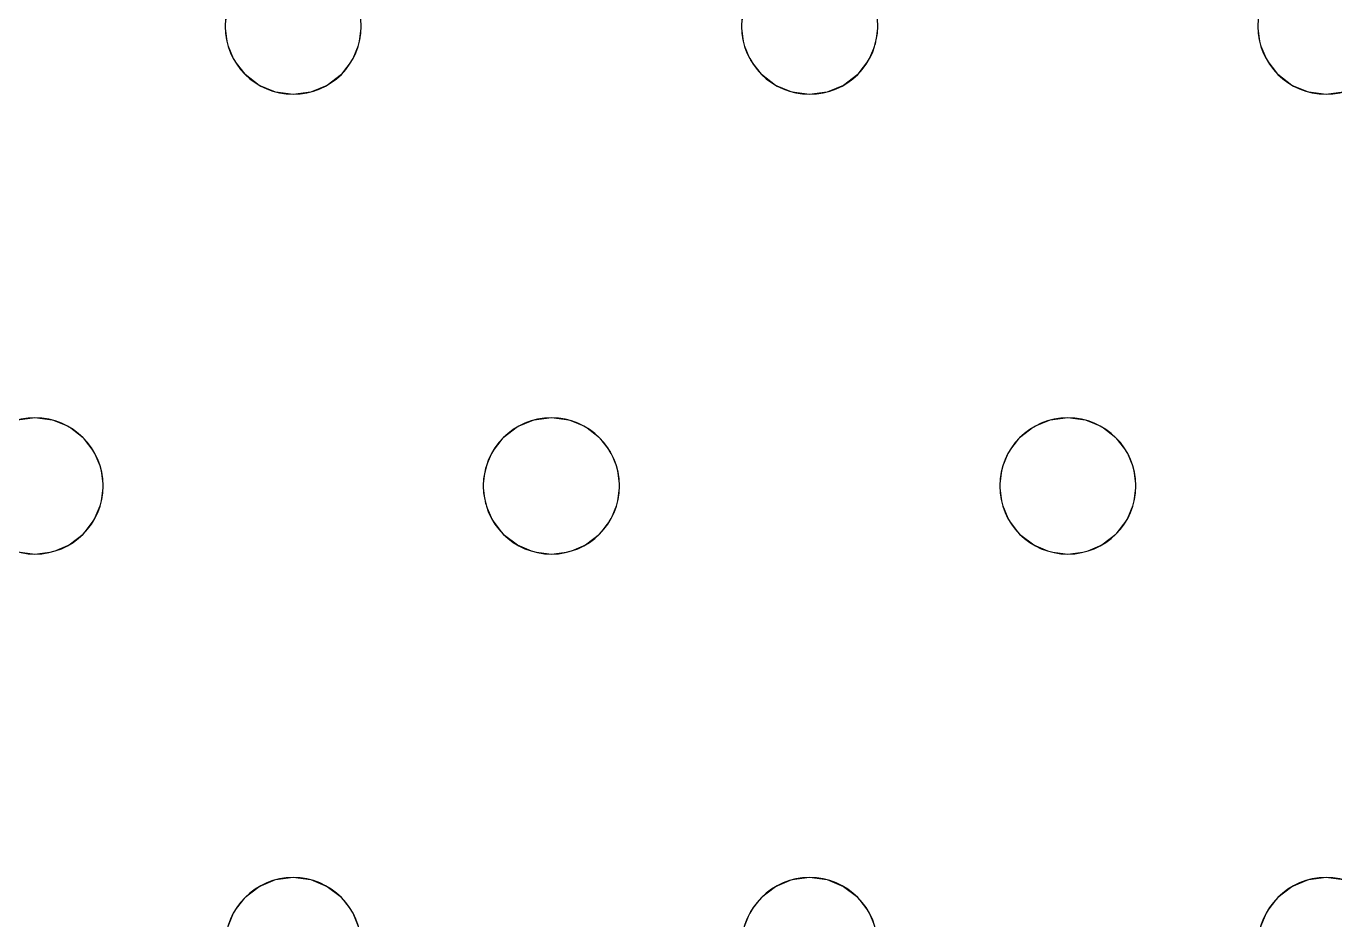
# Model space of a CAD drawing. Header units: millimetres. Extents: x -1 to 1201, y -701 to 1.
# Drawn here: x 154.5 to 231.4, y -258.5 to -206 of the extents above; entities that cross this region are included whole.
import ezdxf

# ---------------------------------------------------------------- set-up
doc = ezdxf.new("R2010")
doc.units = ezdxf.units.MM
doc.layers.add('IQ_200_3D', color=1, linetype='Continuous')
doc.layers.add('IQ_204_2D', color=7, linetype='Continuous')

msp = doc.modelspace()

# ---------------------------------------------------------------- linework, layer by layer
at = {"layer": 'IQ_200_3D', "lineweight": 18}
for points, invisible_edges in [([(143.882, -206, 890), (143.746, -207.035, 890), (166.216, -206, 890), (166.352, -204.965, 890)], 10), ([(166.216, -206, 888), (143.746, -207.035, 888), (143.882, -206, 888), (166.352, -204.965, 888)], 5), ([(196.549, -206, 890), (196.685, -204.965, 890), (174.216, -206, 890), (174.079, -207.035, 890)], 10), ([(166.352, -207.035, 888), (143.347, -208, 888), (143.746, -207.035, 888), (166.216, -206, 888)], 5), ([(143.746, -207.035, 890), (166.352, -207.035, 890), (166.216, -206, 890)], 13), ([(166.216, -206, 890), (166.352, -207.035, 890), (166.352, -207.035, 888), (166.216, -206, 888)], 2), ([(174.079, -207.035, 890), (173.68, -208, 890), (196.685, -207.035, 890), (196.549, -206, 890)], 10), ([(174.079, -207.035, 888), (174.216, -206, 888), (196.549, -206, 888), (196.685, -207.035, 888)], 10), ([(174.079, -207.035, 890), (174.216, -206, 890), (174.216, -206, 888), (174.079, -207.035, 888)], 8), ([(196.549, -206, 890), (196.685, -207.035, 890), (196.685, -207.035, 888), (196.549, -206, 888)], 2), ([(226.882, -206, 890), (204.549, -206, 890), (204.413, -207.035, 890), (227.019, -207.035, 890)], 5), ([(204.413, -207.035, 888), (204.549, -206, 888), (226.882, -206, 888), (227.019, -207.035, 888)], 10), ([(204.413, -207.035, 890), (204.549, -206, 890), (204.549, -206, 888), (204.413, -207.035, 888)], 8), ([(226.882, -206, 890), (227.019, -207.035, 890), (227.019, -207.035, 888), (226.882, -206, 888)], 2), ([(166.352, -207.035, 890), (143.746, -207.035, 890), (143.347, -208, 890), (166.752, -208, 890)], 5), ([(166.752, -208, 888), (155.049, -229, 888), (143.347, -208, 888), (166.352, -207.035, 888)], 7), ([(166.352, -207.035, 890), (166.752, -208, 890), (166.752, -208, 888), (166.352, -207.035, 888)], 10), ([(173.68, -208, 890), (197.085, -208, 890), (196.685, -207.035, 890)], 13), ([(173.68, -208, 888), (174.079, -207.035, 888), (196.685, -207.035, 888), (197.085, -208, 888)], 10), ([(173.68, -208, 890), (174.079, -207.035, 890), (174.079, -207.035, 888), (173.68, -208, 888)], 10), ([(196.685, -207.035, 890), (197.085, -208, 890), (197.085, -208, 888), (196.685, -207.035, 888)], 10), ([(227.019, -207.035, 890), (204.413, -207.035, 890), (204.013, -208, 890), (227.418, -208, 890)], 5), ([(204.013, -208, 888), (204.413, -207.035, 888), (227.019, -207.035, 888), (227.418, -208, 888)], 10), ([(204.013, -208, 890), (204.413, -207.035, 890), (204.413, -207.035, 888), (204.013, -208, 888)], 10), ([(227.019, -207.035, 890), (227.418, -208, 890), (227.418, -208, 888), (227.019, -207.035, 888)], 10), ([(155.049, -229, 890), (143.347, -208, 890), (142.711, -208.828, 890), (154.014, -229.136, 890)], 5), ([(155.049, -229, 888), (154.014, -229.136, 888), (142.711, -208.828, 888), (143.347, -208, 888)], 10), ([(166.752, -208, 890), (143.347, -208, 890), (155.049, -229, 890), (167.387, -208.828, 890)], 7), ([(167.387, -208.828, 888), (156.084, -229.136, 888), (155.049, -229, 888), (166.752, -208, 888)], 5), ([(166.752, -208, 890), (167.387, -208.828, 890), (167.387, -208.828, 888), (166.752, -208, 888)], 10), ([(173.68, -208, 890), (173.044, -208.828, 890), (185.382, -229, 890), (197.085, -208, 890)], 14), ([(185.382, -229, 888), (184.347, -229.136, 888), (173.044, -208.828, 888), (173.68, -208, 888)], 10), ([(173.044, -208.828, 890), (173.68, -208, 890), (173.68, -208, 888), (173.044, -208.828, 888)], 10), ([(185.382, -229, 888), (173.68, -208, 888), (197.085, -208, 888), (197.721, -208.828, 888)], 11), ([(197.721, -208.828, 890), (197.085, -208, 890), (185.382, -229, 890), (186.418, -229.136, 890)], 10), ([(197.085, -208, 890), (197.721, -208.828, 890), (197.721, -208.828, 888), (197.085, -208, 888)], 10), ([(215.716, -229, 890), (204.013, -208, 890), (203.378, -208.828, 890), (214.68, -229.136, 890)], 5), ([(203.378, -208.828, 888), (204.013, -208, 888), (215.716, -229, 888), (214.68, -229.136, 888)], 10), ([(203.378, -208.828, 890), (204.013, -208, 890), (204.013, -208, 888), (203.378, -208.828, 888)], 10), ([(227.418, -208, 890), (204.013, -208, 890), (215.716, -229, 890)], 15), ([(215.716, -229, 888), (204.013, -208, 888), (227.418, -208, 888), (228.054, -208.828, 888)], 11), ([(228.054, -208.828, 890), (227.418, -208, 890), (215.716, -229, 890), (216.751, -229.136, 890)], 10), ([(227.418, -208, 890), (228.054, -208.828, 890), (228.054, -208.828, 888), (227.418, -208, 888)], 10), ([(167.387, -208.828, 890), (155.049, -229, 890), (156.084, -229.136, 890), (168.216, -209.464, 890)], 5), ([(156.084, -229.136, 888), (167.387, -208.828, 888), (168.216, -209.464, 888)], 13), ([(167.387, -208.828, 890), (168.216, -209.464, 890), (168.216, -209.464, 888), (167.387, -208.828, 888)], 10), ([(184.347, -229.136, 890), (173.044, -208.828, 890), (172.216, -209.464, 890), (183.382, -229.536, 890)], 5), ([(184.347, -229.136, 888), (183.382, -229.536, 888), (172.216, -209.464, 888), (173.044, -208.828, 888)], 10), ([(172.216, -209.464, 890), (173.044, -208.828, 890), (173.044, -208.828, 888), (172.216, -209.464, 888)], 10), ([(185.382, -229, 890), (173.044, -208.828, 890), (184.347, -229.136, 890)], 3), ([(186.418, -229.136, 888), (185.382, -229, 888), (197.721, -208.828, 888), (198.549, -209.464, 888)], 10), ([(198.549, -209.464, 890), (197.721, -208.828, 890), (186.418, -229.136, 890), (187.382, -229.536, 890)], 10), ([(197.721, -208.828, 890), (198.549, -209.464, 890), (198.549, -209.464, 888), (197.721, -208.828, 888)], 10), ([(214.68, -229.136, 890), (203.378, -208.828, 890), (202.549, -209.464, 890), (213.716, -229.536, 890)], 5), ([(214.68, -229.136, 888), (213.716, -229.536, 888), (202.549, -209.464, 888), (203.378, -208.828, 888)], 10), ([(202.549, -209.464, 890), (203.378, -208.828, 890), (203.378, -208.828, 888), (202.549, -209.464, 888)], 10), ([(216.751, -229.136, 888), (215.716, -229, 888), (228.054, -208.828, 888), (228.882, -209.464, 888)], 10), ([(228.882, -209.464, 890), (228.054, -208.828, 890), (216.751, -229.136, 890), (217.716, -229.536, 890)], 10), ([(228.054, -208.828, 890), (228.882, -209.464, 890), (228.882, -209.464, 888), (228.054, -208.828, 888)], 10), ([(168.216, -209.464, 890), (156.084, -229.136, 890), (157.049, -229.536, 890), (169.18, -209.864, 890)], 5), ([(157.049, -229.536, 888), (156.084, -229.136, 888), (168.216, -209.464, 888), (169.18, -209.864, 888)], 10), ([(168.216, -209.464, 890), (169.18, -209.864, 890), (169.18, -209.864, 888), (168.216, -209.464, 888)], 10), ([(183.382, -229.536, 890), (172.216, -209.464, 890), (171.251, -209.864, 890), (182.554, -230.172, 890)], 5), ([(183.382, -229.536, 888), (182.554, -230.172, 888), (171.251, -209.864, 888), (172.216, -209.464, 888)], 10), ([(171.251, -209.864, 890), (172.216, -209.464, 890), (172.216, -209.464, 888), (171.251, -209.864, 888)], 10), ([(187.382, -229.536, 888), (186.418, -229.136, 888), (198.549, -209.464, 888), (199.514, -209.864, 888)], 10), ([(199.514, -209.864, 890), (198.549, -209.464, 890), (187.382, -229.536, 890), (188.211, -230.172, 890)], 10), ([(198.549, -209.464, 890), (199.514, -209.864, 890), (199.514, -209.864, 888), (198.549, -209.464, 888)], 10), ([(213.716, -229.536, 890), (202.549, -209.464, 890), (201.584, -209.864, 890), (212.887, -230.172, 890)], 5), ([(213.716, -229.536, 888), (212.887, -230.172, 888), (201.584, -209.864, 888), (202.549, -209.464, 888)], 10), ([(201.584, -209.864, 890), (202.549, -209.464, 890), (202.549, -209.464, 888), (201.584, -209.864, 888)], 10), ([(228.882, -209.464, 888), (217.716, -229.536, 888), (216.751, -229.136, 888)], 13), ([(217.716, -229.536, 890), (218.544, -230.172, 890), (229.847, -209.864, 890), (228.882, -209.464, 890)], 10), ([(229.847, -209.864, 888), (218.544, -230.172, 888), (217.716, -229.536, 888), (228.882, -209.464, 888)], 5), ([(228.882, -209.464, 890), (229.847, -209.864, 890), (229.847, -209.864, 888), (228.882, -209.464, 888)], 10), ([(169.18, -209.864, 890), (157.049, -229.536, 890), (157.878, -230.172, 890), (170.216, -210, 890)], 5), ([(157.878, -230.172, 888), (157.049, -229.536, 888), (169.18, -209.864, 888), (170.216, -210, 888)], 10), ([(170.216, -210, 890), (157.878, -230.172, 890), (158.513, -231, 890), (181.918, -231, 890)], 13), ([(158.513, -231, 888), (157.878, -230.172, 888), (170.216, -210, 888), (181.918, -231, 888)], 14), ([(170.216, -210, 888), (169.18, -209.864, 888), (169.18, -209.864, 890), (170.216, -210, 890)], 10), ([(182.554, -230.172, 890), (171.251, -209.864, 890), (170.216, -210, 890), (181.918, -231, 890)], 5), ([(170.216, -210, 888), (171.251, -209.864, 888), (182.554, -230.172, 888), (181.918, -231, 888)], 10), ([(171.251, -209.864, 888), (170.216, -210, 888), (170.216, -210, 890), (171.251, -209.864, 890)], 10), ([(188.211, -230.172, 888), (187.382, -229.536, 888), (199.514, -209.864, 888), (200.549, -210, 888)], 10), ([(200.549, -210, 890), (199.514, -209.864, 890), (188.211, -230.172, 890), (188.847, -231, 890)], 10), ([(200.549, -210, 888), (188.847, -231, 888), (188.211, -230.172, 888)], 13), ([(188.847, -231, 890), (212.252, -231, 890), (200.549, -210, 890)], 15), ([(212.252, -231, 888), (188.847, -231, 888), (200.549, -210, 888), (212.887, -230.172, 888)], 7), ([(200.549, -210, 888), (199.514, -209.864, 888), (199.514, -209.864, 890), (200.549, -210, 890)], 10), ([(212.887, -230.172, 890), (201.584, -209.864, 890), (200.549, -210, 890), (212.252, -231, 890)], 5), ([(212.887, -230.172, 888), (200.549, -210, 888), (201.584, -209.864, 888)], 13), ([(201.584, -209.864, 888), (200.549, -210, 888), (200.549, -210, 890), (201.584, -209.864, 890)], 10), ([(230.882, -210, 890), (229.847, -209.864, 890), (218.544, -230.172, 890), (219.18, -231, 890)], 10), ([(230.882, -210, 888), (219.18, -231, 888), (218.544, -230.172, 888), (229.847, -209.864, 888)], 5), ([(219.18, -231, 890), (242.585, -231, 890), (230.882, -210, 890)], 15), ([(230.882, -210, 888), (243.221, -230.172, 888), (242.585, -231, 888), (219.18, -231, 888)], 13), ([(230.882, -210, 888), (229.847, -209.864, 888), (229.847, -209.864, 890), (230.882, -210, 890)], 10), ([(243.221, -230.172, 890), (231.918, -209.864, 890), (230.882, -210, 890), (242.585, -231, 890)], 5), ([(243.221, -230.172, 888), (230.882, -210, 888), (231.918, -209.864, 888), (244.049, -229.536, 888)], 5), ([(231.918, -209.864, 888), (230.882, -210, 888), (230.882, -210, 890), (231.918, -209.864, 890)], 10), ([(154.014, -229.136, 888), (155.049, -229, 888), (155.049, -229, 890), (154.014, -229.136, 890)], 10), ([(155.049, -229, 888), (156.084, -229.136, 888), (156.084, -229.136, 890), (155.049, -229, 890)], 10), ([(184.347, -229.136, 888), (185.382, -229, 888), (185.382, -229, 890), (184.347, -229.136, 890)], 10), ([(185.382, -229, 888), (186.418, -229.136, 888), (186.418, -229.136, 890), (185.382, -229, 890)], 10), ([(214.68, -229.136, 888), (215.716, -229, 888), (215.716, -229, 890), (214.68, -229.136, 890)], 10), ([(215.716, -229, 888), (216.751, -229.136, 888), (216.751, -229.136, 890), (215.716, -229, 890)], 10), ([(157.049, -229.536, 890), (156.084, -229.136, 890), (156.084, -229.136, 888), (157.049, -229.536, 888)], 10), ([(157.878, -230.172, 890), (157.049, -229.536, 890), (157.049, -229.536, 888), (157.878, -230.172, 888)], 10), ([(183.382, -229.536, 890), (182.554, -230.172, 890), (182.554, -230.172, 888), (183.382, -229.536, 888)], 10), ([(184.347, -229.136, 890), (183.382, -229.536, 890), (183.382, -229.536, 888), (184.347, -229.136, 888)], 10), ([(187.382, -229.536, 890), (186.418, -229.136, 890), (186.418, -229.136, 888), (187.382, -229.536, 888)], 10), ([(188.211, -230.172, 890), (187.382, -229.536, 890), (187.382, -229.536, 888), (188.211, -230.172, 888)], 10), ([(213.716, -229.536, 890), (212.887, -230.172, 890), (212.887, -230.172, 888), (213.716, -229.536, 888)], 10), ([(214.68, -229.136, 890), (213.716, -229.536, 890), (213.716, -229.536, 888), (214.68, -229.136, 888)], 10), ([(217.716, -229.536, 890), (216.751, -229.136, 890), (216.751, -229.136, 888), (217.716, -229.536, 888)], 10), ([(218.544, -230.172, 890), (217.716, -229.536, 890), (217.716, -229.536, 888), (218.544, -230.172, 888)], 10), ([(158.513, -231, 890), (157.878, -230.172, 890), (157.878, -230.172, 888), (158.513, -231, 888)], 10), ([(182.554, -230.172, 890), (181.918, -231, 890), (181.918, -231, 888), (182.554, -230.172, 888)], 10), ([(188.847, -231, 890), (188.211, -230.172, 890), (188.211, -230.172, 888), (188.847, -231, 888)], 10), ([(212.887, -230.172, 890), (212.252, -231, 890), (212.252, -231, 888), (212.887, -230.172, 888)], 10), ([(219.18, -231, 890), (218.544, -230.172, 890), (218.544, -230.172, 888), (219.18, -231, 888)], 10), ([(181.519, -231.965, 890), (181.918, -231, 890), (158.513, -231, 890), (158.913, -231.965, 890)], 10), ([(181.519, -231.965, 888), (158.913, -231.965, 888), (158.513, -231, 888), (181.918, -231, 888)], 5), ([(158.913, -231.965, 890), (158.513, -231, 890), (158.513, -231, 888), (158.913, -231.965, 888)], 10), ([(181.918, -231, 890), (181.519, -231.965, 890), (181.519, -231.965, 888), (181.918, -231, 888)], 10), ([(188.847, -231, 890), (189.246, -231.965, 890), (211.852, -231.965, 890), (212.252, -231, 890)], 10), ([(211.852, -231.965, 888), (189.246, -231.965, 888), (188.847, -231, 888), (212.252, -231, 888)], 5), ([(189.246, -231.965, 890), (188.847, -231, 890), (188.847, -231, 888), (189.246, -231.965, 888)], 10), ([(212.252, -231, 890), (211.852, -231.965, 890), (211.852, -231.965, 888), (212.252, -231, 888)], 10), ([(219.18, -231, 890), (219.579, -231.965, 890), (242.185, -231.965, 890), (242.585, -231, 890)], 10), ([(219.18, -231, 888), (242.585, -231, 888), (242.185, -231.965, 888), (219.579, -231.965, 888)], 5), ([(219.579, -231.965, 890), (219.18, -231, 890), (219.18, -231, 888), (219.579, -231.965, 888)], 10), ([(181.382, -233, 890), (181.519, -231.965, 890), (158.913, -231.965, 890), (159.049, -233, 890)], 10), ([(181.382, -233, 888), (159.049, -233, 888), (158.913, -231.965, 888), (181.519, -231.965, 888)], 5), ([(159.049, -233, 890), (158.913, -231.965, 890), (158.913, -231.965, 888), (159.049, -233, 888)], 2), ([(181.519, -231.965, 890), (181.382, -233, 890), (181.382, -233, 888), (181.519, -231.965, 888)], 8), ([(189.246, -231.965, 890), (189.382, -233, 890), (211.716, -233, 890), (211.852, -231.965, 890)], 10), ([(211.716, -233, 888), (189.382, -233, 888), (189.246, -231.965, 888), (211.852, -231.965, 888)], 5), ([(189.382, -233, 890), (189.246, -231.965, 890), (189.246, -231.965, 888), (189.382, -233, 888)], 2), ([(211.852, -231.965, 890), (211.716, -233, 890), (211.716, -233, 888), (211.852, -231.965, 888)], 8), ([(219.579, -231.965, 890), (219.716, -233, 890), (242.049, -233, 890), (242.185, -231.965, 890)], 10), ([(242.049, -233, 888), (219.716, -233, 888), (219.579, -231.965, 888), (242.185, -231.965, 888)], 5), ([(219.716, -233, 890), (219.579, -231.965, 890), (219.579, -231.965, 888), (219.716, -233, 888)], 2), ([(181.382, -233, 890), (159.049, -233, 890), (158.913, -234.035, 890), (181.519, -234.035, 890)], 5), ([(158.913, -234.035, 888), (159.049, -233, 888), (181.382, -233, 888), (181.519, -234.035, 888)], 10), ([(158.913, -234.035, 890), (159.049, -233, 890), (159.049, -233, 888), (158.913, -234.035, 888)], 8), ([(181.382, -233, 890), (181.519, -234.035, 890), (181.519, -234.035, 888), (181.382, -233, 888)], 2), ([(211.716, -233, 890), (189.382, -233, 890), (189.246, -234.035, 890), (211.852, -234.035, 890)], 5), ([(189.246, -234.035, 888), (189.382, -233, 888), (211.716, -233, 888), (211.852, -234.035, 888)], 10), ([(189.246, -234.035, 890), (189.382, -233, 890), (189.382, -233, 888), (189.246, -234.035, 888)], 8), ([(211.716, -233, 890), (211.852, -234.035, 890), (211.852, -234.035, 888), (211.716, -233, 888)], 2), ([(242.049, -233, 890), (219.716, -233, 890), (219.579, -234.035, 890), (242.185, -234.035, 890)], 5), ([(219.579, -234.035, 888), (219.716, -233, 888), (242.049, -233, 888), (242.185, -234.035, 888)], 10), ([(219.579, -234.035, 890), (219.716, -233, 890), (219.716, -233, 888), (219.579, -234.035, 888)], 8), ([(181.519, -234.035, 890), (158.913, -234.035, 890), (158.513, -235, 890), (181.918, -235, 890)], 5), ([(158.513, -235, 888), (181.519, -234.035, 888), (181.918, -235, 888), (170.216, -256, 888)], 13), ([(181.519, -234.035, 888), (158.513, -235, 888), (158.913, -234.035, 888)], 13), ([(158.513, -235, 890), (158.913, -234.035, 890), (158.913, -234.035, 888), (158.513, -235, 888)], 10), ([(181.519, -234.035, 890), (181.918, -235, 890), (181.918, -235, 888), (181.519, -234.035, 888)], 10), ([(211.852, -234.035, 890), (189.246, -234.035, 890), (188.847, -235, 890), (212.252, -235, 890)], 5), ([(211.852, -234.035, 888), (212.252, -235, 888), (188.847, -235, 888), (189.246, -234.035, 888)], 10), ([(188.847, -235, 890), (189.246, -234.035, 890), (189.246, -234.035, 888), (188.847, -235, 888)], 10), ([(211.852, -234.035, 890), (212.252, -235, 890), (212.252, -235, 888), (211.852, -234.035, 888)], 10), ([(242.185, -234.035, 890), (219.579, -234.035, 890), (219.18, -235, 890), (242.585, -235, 890)], 5), ([(219.18, -235, 888), (242.185, -234.035, 888), (242.585, -235, 888), (230.882, -256, 888)], 13), ([(242.185, -234.035, 888), (219.18, -235, 888), (219.579, -234.035, 888)], 13), ([(219.18, -235, 890), (219.579, -234.035, 890), (219.579, -234.035, 888), (219.18, -235, 888)], 10), ([(158.513, -235, 890), (157.878, -235.828, 890), (170.216, -256, 890), (181.918, -235, 890)], 14), ([(157.878, -235.828, 888), (158.513, -235, 888), (170.216, -256, 888), (169.18, -256.136, 888)], 10), ([(157.878, -235.828, 890), (158.513, -235, 890), (158.513, -235, 888), (157.878, -235.828, 888)], 10), ([(182.554, -235.828, 890), (181.918, -235, 890), (170.216, -256, 890)], 14), ([(182.554, -235.828, 888), (171.251, -256.136, 888), (170.216, -256, 888), (181.918, -235, 888)], 5), ([(181.918, -235, 890), (182.554, -235.828, 890), (182.554, -235.828, 888), (181.918, -235, 888)], 10), ([(188.211, -235.828, 890), (200.549, -256, 890), (188.847, -235, 890)], 3), ([(200.549, -256, 888), (188.211, -235.828, 888), (188.847, -235, 888), (212.252, -235, 888)], 13), ([(188.211, -235.828, 890), (188.847, -235, 890), (188.847, -235, 888), (188.211, -235.828, 888)], 10), ([(200.549, -256, 890), (212.887, -235.828, 890), (212.252, -235, 890), (188.847, -235, 890)], 13), ([(212.887, -235.828, 888), (201.584, -256.136, 888), (200.549, -256, 888), (212.252, -235, 888)], 5), ([(212.252, -235, 890), (212.887, -235.828, 890), (212.887, -235.828, 888), (212.252, -235, 888)], 10), ([(218.544, -235.828, 890), (230.882, -256, 890), (219.18, -235, 890)], 3), ([(230.882, -256, 888), (229.847, -256.136, 888), (218.544, -235.828, 888), (219.18, -235, 888)], 10), ([(218.544, -235.828, 890), (219.18, -235, 890), (219.18, -235, 888), (218.544, -235.828, 888)], 10), ([(230.882, -256, 890), (243.221, -235.828, 890), (242.585, -235, 890), (219.18, -235, 890)], 13), ([(243.221, -235.828, 888), (231.918, -256.136, 888), (230.882, -256, 888), (242.585, -235, 888)], 5), ([(157.878, -235.828, 890), (157.049, -236.464, 890), (169.18, -256.136, 890), (170.216, -256, 890)], 10), ([(157.049, -236.464, 888), (157.878, -235.828, 888), (169.18, -256.136, 888), (168.216, -256.536, 888)], 10), ([(157.049, -236.464, 890), (157.878, -235.828, 890), (157.878, -235.828, 888), (157.049, -236.464, 888)], 10), ([(171.251, -256.136, 890), (183.382, -236.464, 890), (182.554, -235.828, 890), (170.216, -256, 890)], 5), ([(183.382, -236.464, 888), (171.251, -256.136, 888), (182.554, -235.828, 888)], 3), ([(182.554, -235.828, 890), (183.382, -236.464, 890), (183.382, -236.464, 888), (182.554, -235.828, 888)], 10), ([(188.211, -235.828, 890), (187.382, -236.464, 890), (199.514, -256.136, 890), (200.549, -256, 890)], 10), ([(199.514, -256.136, 888), (187.382, -236.464, 888), (188.211, -235.828, 888), (200.549, -256, 888)], 5), ([(187.382, -236.464, 890), (188.211, -235.828, 890), (188.211, -235.828, 888), (187.382, -236.464, 888)], 10), ([(201.584, -256.136, 890), (213.716, -236.464, 890), (212.887, -235.828, 890), (200.549, -256, 890)], 5), ([(213.716, -236.464, 888), (201.584, -256.136, 888), (212.887, -235.828, 888)], 3), ([(212.887, -235.828, 890), (213.716, -236.464, 890), (213.716, -236.464, 888), (212.887, -235.828, 888)], 10), ([(218.544, -235.828, 890), (217.716, -236.464, 890), (229.847, -256.136, 890), (230.882, -256, 890)], 10), ([(217.716, -236.464, 888), (218.544, -235.828, 888), (229.847, -256.136, 888), (228.882, -256.536, 888)], 10), ([(217.716, -236.464, 890), (218.544, -235.828, 890), (218.544, -235.828, 888), (217.716, -236.464, 888)], 10), ([(231.918, -256.136, 890), (244.049, -236.464, 890), (243.221, -235.828, 890), (230.882, -256, 890)], 5), ([(157.049, -236.464, 890), (156.084, -236.864, 890), (168.216, -256.536, 890), (169.18, -256.136, 890)], 10), ([(168.216, -256.536, 888), (156.084, -236.864, 888), (157.049, -236.464, 888)], 13), ([(156.084, -236.864, 890), (157.049, -236.464, 890), (157.049, -236.464, 888), (156.084, -236.864, 888)], 10), ([(183.382, -236.464, 890), (171.251, -256.136, 890), (172.216, -256.536, 890)], 13), ([(172.216, -256.536, 888), (171.251, -256.136, 888), (183.382, -236.464, 888), (184.347, -236.864, 888)], 10), ([(184.347, -236.864, 890), (183.382, -236.464, 890), (172.216, -256.536, 890), (173.044, -257.172, 890)], 10), ([(183.382, -236.464, 890), (184.347, -236.864, 890), (184.347, -236.864, 888), (183.382, -236.464, 888)], 10), ([(187.382, -236.464, 890), (186.418, -236.864, 890), (198.549, -256.536, 890), (199.514, -256.136, 890)], 10), ([(186.418, -236.864, 888), (187.382, -236.464, 888), (198.549, -256.536, 888), (197.721, -257.172, 888)], 10), ([(186.418, -236.864, 890), (187.382, -236.464, 890), (187.382, -236.464, 888), (186.418, -236.864, 888)], 10), ([(187.382, -236.464, 888), (199.514, -256.136, 888), (198.549, -256.536, 888)], 13), ([(213.716, -236.464, 890), (201.584, -256.136, 890), (202.549, -256.536, 890)], 13), ([(202.549, -256.536, 888), (201.584, -256.136, 888), (213.716, -236.464, 888), (214.68, -236.864, 888)], 10), ([(214.68, -236.864, 890), (213.716, -236.464, 890), (202.549, -256.536, 890), (203.378, -257.172, 890)], 10), ([(213.716, -236.464, 890), (214.68, -236.864, 890), (214.68, -236.864, 888), (213.716, -236.464, 888)], 10), ([(217.716, -236.464, 890), (216.751, -236.864, 890), (228.882, -256.536, 890), (229.847, -256.136, 890)], 10), ([(217.716, -236.464, 888), (228.882, -256.536, 888), (216.751, -236.864, 888)], 3), ([(216.751, -236.864, 890), (217.716, -236.464, 890), (217.716, -236.464, 888), (216.751, -236.864, 888)], 10), ([(154.014, -236.864, 888), (155.049, -237, 888), (142.711, -257.172, 888), (141.882, -256.536, 888)], 10), ([(155.049, -237, 890), (154.014, -236.864, 890), (142.711, -257.172, 890), (143.347, -258, 890)], 10), ([(155.049, -237, 888), (166.752, -258, 888), (143.347, -258, 888), (142.711, -257.172, 888)], 11), ([(155.049, -237, 890), (143.347, -258, 890), (166.752, -258, 890), (167.387, -257.172, 890)], 11), ([(155.049, -237, 888), (154.014, -236.864, 888), (154.014, -236.864, 890), (155.049, -237, 890)], 10), ([(156.084, -236.864, 890), (155.049, -237, 890), (167.387, -257.172, 890), (168.216, -256.536, 890)], 10), ([(167.387, -257.172, 888), (155.049, -237, 888), (156.084, -236.864, 888), (168.216, -256.536, 888)], 5), ([(156.084, -236.864, 888), (155.049, -237, 888), (155.049, -237, 890), (156.084, -236.864, 890)], 10), ([(166.752, -258, 888), (155.049, -237, 888), (167.387, -257.172, 888)], 3), ([(184.347, -236.864, 888), (185.382, -237, 888), (173.044, -257.172, 888), (172.216, -256.536, 888)], 10), ([(185.382, -237, 890), (184.347, -236.864, 890), (173.044, -257.172, 890), (173.68, -258, 890)], 10), ([(173.68, -258, 888), (173.044, -257.172, 888), (185.382, -237, 888)], 14), ([(197.085, -258, 890), (185.382, -237, 890), (173.68, -258, 890)], 15), ([(173.68, -258, 888), (185.382, -237, 888), (197.085, -258, 888), (196.685, -258.965, 888)], 11), ([(185.382, -237, 888), (184.347, -236.864, 888), (184.347, -236.864, 890), (185.382, -237, 890)], 10), ([(197.721, -257.172, 890), (186.418, -236.864, 890), (185.382, -237, 890), (197.085, -258, 890)], 5), ([(197.721, -257.172, 888), (197.085, -258, 888), (185.382, -237, 888), (186.418, -236.864, 888)], 10), ([(186.418, -236.864, 888), (185.382, -237, 888), (185.382, -237, 890), (186.418, -236.864, 890)], 10), ([(186.418, -236.864, 890), (197.721, -257.172, 890), (198.549, -256.536, 890)], 13), ([(203.378, -257.172, 888), (202.549, -256.536, 888), (214.68, -236.864, 888), (215.716, -237, 888)], 10), ([(215.716, -237, 890), (214.68, -236.864, 890), (203.378, -257.172, 890), (204.013, -258, 890)], 10), ([(204.013, -258, 888), (203.378, -257.172, 888), (215.716, -237, 888), (227.418, -258, 888)], 14), ([(215.716, -237, 890), (204.013, -258, 890), (227.418, -258, 890), (228.054, -257.172, 890)], 11), ([(215.716, -237, 888), (214.68, -236.864, 888), (214.68, -236.864, 890), (215.716, -237, 890)], 10), ([(216.751, -236.864, 890), (215.716, -237, 890), (228.054, -257.172, 890), (228.882, -256.536, 890)], 10), ([(228.054, -257.172, 888), (215.716, -237, 888), (216.751, -236.864, 888), (228.882, -256.536, 888)], 5), ([(216.751, -236.864, 888), (215.716, -237, 888), (215.716, -237, 890), (216.751, -236.864, 890)], 10), ([(227.418, -258, 888), (215.716, -237, 888), (228.054, -257.172, 888)], 3), ([(168.216, -256.536, 890), (167.387, -257.172, 890), (167.387, -257.172, 888), (168.216, -256.536, 888)], 10), ([(169.18, -256.136, 890), (168.216, -256.536, 890), (168.216, -256.536, 888), (169.18, -256.136, 888)], 10), ([(169.18, -256.136, 888), (170.216, -256, 888), (170.216, -256, 890), (169.18, -256.136, 890)], 10), ([(170.216, -256, 888), (171.251, -256.136, 888), (171.251, -256.136, 890), (170.216, -256, 890)], 10), ([(172.216, -256.536, 890), (171.251, -256.136, 890), (171.251, -256.136, 888), (172.216, -256.536, 888)], 10), ([(173.044, -257.172, 890), (172.216, -256.536, 890), (172.216, -256.536, 888), (173.044, -257.172, 888)], 10), ([(198.549, -256.536, 890), (197.721, -257.172, 890), (197.721, -257.172, 888), (198.549, -256.536, 888)], 10), ([(199.514, -256.136, 890), (198.549, -256.536, 890), (198.549, -256.536, 888), (199.514, -256.136, 888)], 10), ([(199.514, -256.136, 888), (200.549, -256, 888), (200.549, -256, 890), (199.514, -256.136, 890)], 10), ([(200.549, -256, 888), (201.584, -256.136, 888), (201.584, -256.136, 890), (200.549, -256, 890)], 10), ([(202.549, -256.536, 890), (201.584, -256.136, 890), (201.584, -256.136, 888), (202.549, -256.536, 888)], 10), ([(203.378, -257.172, 890), (202.549, -256.536, 890), (202.549, -256.536, 888), (203.378, -257.172, 888)], 10), ([(228.882, -256.536, 890), (228.054, -257.172, 890), (228.054, -257.172, 888), (228.882, -256.536, 888)], 10), ([(229.847, -256.136, 890), (228.882, -256.536, 890), (228.882, -256.536, 888), (229.847, -256.136, 888)], 10), ([(229.847, -256.136, 888), (230.882, -256, 888), (230.882, -256, 890), (229.847, -256.136, 890)], 10), ([(230.882, -256, 888), (231.918, -256.136, 888), (231.918, -256.136, 890), (230.882, -256, 890)], 10), ([(167.387, -257.172, 890), (166.752, -258, 890), (166.752, -258, 888), (167.387, -257.172, 888)], 10), ([(173.68, -258, 890), (173.044, -257.172, 890), (173.044, -257.172, 888), (173.68, -258, 888)], 10), ([(197.721, -257.172, 890), (197.085, -258, 890), (197.085, -258, 888), (197.721, -257.172, 888)], 10), ([(204.013, -258, 890), (203.378, -257.172, 890), (203.378, -257.172, 888), (204.013, -258, 888)], 10), ([(228.054, -257.172, 890), (227.418, -258, 890), (227.418, -258, 888), (228.054, -257.172, 888)], 10), ([(143.347, -258, 890), (143.746, -258.965, 890), (166.352, -258.965, 890), (166.752, -258, 890)], 10), ([(166.352, -258.965, 888), (143.746, -258.965, 888), (143.347, -258, 888), (166.752, -258, 888)], 5), ([(166.752, -258, 890), (166.352, -258.965, 890), (166.352, -258.965, 888), (166.752, -258, 888)], 10), ([(173.68, -258, 890), (174.079, -258.965, 890), (196.685, -258.965, 890), (197.085, -258, 890)], 10), ([(174.079, -258.965, 888), (173.68, -258, 888), (196.685, -258.965, 888), (196.549, -260, 888)], 10), ([(174.079, -258.965, 890), (173.68, -258, 890), (173.68, -258, 888), (174.079, -258.965, 888)], 10), ([(197.085, -258, 890), (196.685, -258.965, 890), (196.685, -258.965, 888), (197.085, -258, 888)], 10), ([(204.013, -258, 890), (204.413, -258.965, 890), (227.019, -258.965, 890), (227.418, -258, 890)], 10), ([(227.019, -258.965, 888), (204.413, -258.965, 888), (204.013, -258, 888), (227.418, -258, 888)], 5), ([(204.413, -258.965, 890), (204.013, -258, 890), (204.013, -258, 888), (204.413, -258.965, 888)], 10), ([(227.418, -258, 890), (227.019, -258.965, 890), (227.019, -258.965, 888), (227.418, -258, 888)], 10)]:
    msp.add_3dface(points, dxfattribs=dict(at, invisible_edges=invisible_edges))
at = {"layer": 'IQ_204_2D'}
for centre, start, end in [((170.216, -206), 0, 180), ((200.549, -206), 0, 180), ((230.882, -206), 0, 180), ((170.216, -206), 180, 0), ((200.549, -206), 180, 360), ((230.882, -206), 180, 0), ((155.049, -233), 0, 180), ((185.382, -233), 0, 180), ((215.716, -233), 0, 180), ((155.049, -233), 180, 360), ((185.382, -233), 180, 0), ((215.716, -233), 180, 360), ((170.216, -260), 0, 180), ((200.549, -260), 0, 180), ((230.882, -260), 0, 180)]:
    msp.add_arc(centre, 4, start, end, dxfattribs=at)

# ---------------------------------------------------------------- meshes
at = {"layer": 'IQ_200_3D', "lineweight": 18}
mesh = msp.add_polyface(dxfattribs=at)
corners = [(1200, 0, 850), (1200, -700, 850), (0, -700, 850), (0, 0, 850), (810.5, -594, 850), (811.556, -602.023, 850), (814.653, -609.5, 850), (819.58, -615.92, 850), (826, -620.847, 850), (833.477, -623.944, 850), (841.5, -625, 850), (1059.5, -625, 850), (1067.523, -623.944, 850), (1075, -620.847, 850), (1081.42, -615.92, 850), (1086.347, -609.5, 850), (1089.444, -602.023, 850), (1090.5, -594, 850), (1090.5, -476, 850), (1089.444, -467.977, 850), (1086.347, -460.5, 850), (1081.42, -454.08, 850), (1075, -449.153, 850), (1067.523, -446.056, 850), (1059.5, -445, 850), (841.5, -445, 850), (833.477, -446.056, 850), (826, -449.153, 850), (819.58, -454.08, 850), (814.653, -460.5, 850), (811.556, -467.977, 850), (810.5, -476, 850)]
mesh.append_faces([[corners[k] for k in face] for face in [(29, 3, 28), (6, 2, 5), (4, 2, 31), (23, 0, 22), (13, 1, 12), (15, 1, 14), (11, 1, 10)]], dxfattribs={"vtx0": -1, "vtx1": -1})
mesh.append_faces([[corners[k] for k in face] for face in [(3, 29, 30, 2), (2, 30, 31), (0, 25, 26), (2, 6, 7), (2, 9, 10, 1), (0, 20, 21), (1, 18, 19), (1, 15, 16)]], dxfattribs={"vtx0": -1, "vtx2": -1})
mesh.append_faces([[corners[k] for k in face] for face in [(27, 28, 3), (4, 5, 2), (7, 8, 2), (8, 9, 2), (23, 24, 0), (21, 22, 0), (24, 25, 0), (13, 14, 1), (11, 12, 1), (16, 17, 1), (17, 18, 1)]], dxfattribs={"vtx1": -1, "vtx2": -1})
mesh.append_faces([[corners[k] for k in face] for face in [(26, 27, 3, 0), (19, 20, 0, 1)]], dxfattribs={"vtx1": -1, "vtx3": -1})
mesh = msp.add_polyface(dxfattribs=at)
corners = [(1200, -700, 900), (1200, -23, 900), (0, -23, 900), (0, -700, 900), (90, -35.113, 900), (1110, -35.113, 900), (1129.382, -37.665, 900), (1147.443, -45.146, 900), (1162.953, -57.047, 900), (1174.854, -72.557, 900), (1182.335, -90.618, 900), (1184.887, -110, 900), (1184.887, -610, 900), (1182.335, -629.382, 900), (1174.854, -647.443, 900), (1162.953, -662.953, 900), (1147.443, -674.854, 900), (1129.382, -682.335, 900), (1110, -684.887, 900), (90, -684.887, 900), (70.618, -682.335, 900), (52.557, -674.854, 900), (37.047, -662.953, 900), (25.146, -647.443, 900), (17.665, -629.382, 900), (15.113, -610, 900), (15.113, -110, 900), (17.665, -90.618, 900), (25.146, -72.557, 900), (37.047, -57.047, 900), (52.557, -45.146, 900), (70.618, -37.665, 900)]
mesh.append_faces([[corners[k] for k in face] for face in [(9, 1, 8), (14, 0, 13), (31, 2, 30), (28, 2, 27), (21, 3, 20), (23, 3, 22)]], dxfattribs={"vtx0": -1, "vtx1": -1})
mesh.append_faces([[corners[k] for k in face] for face in [(1, 9, 10), (1, 11, 12, 0), (0, 14, 15), (0, 18, 19, 3), (2, 28, 29), (3, 23, 24)]], dxfattribs={"vtx0": -1, "vtx2": -1})
mesh.append_faces([[corners[k] for k in face] for face in [(10, 11, 1), (5, 6, 1), (7, 8, 1), (6, 7, 1), (12, 13, 0), (15, 16, 0), (17, 18, 0), (16, 17, 0), (31, 4, 2), (29, 30, 2), (26, 27, 2), (21, 22, 3), (19, 20, 3), (24, 25, 3)]], dxfattribs={"vtx1": -1, "vtx2": -1})
mesh.append_faces([[corners[k] for k in face] for face in [(4, 5, 1, 2), (25, 26, 2, 3)]], dxfattribs={"vtx1": -1, "vtx3": -1})
mesh = msp.add_polyface(dxfattribs=at)
corners = [(1110, -48.392, 890), (90, -48.392, 890), (66.424, -53.082, 890), (46.437, -66.437, 890), (33.082, -86.424, 890), (28.392, -110, 890), (28.392, -610, 890), (33.082, -633.576, 890), (46.437, -653.563, 890), (66.424, -666.918, 890), (90, -671.608, 890), (1110, -671.608, 890), (1133.576, -666.918, 890), (1153.563, -653.563, 890), (1166.918, -633.576, 890), (1171.608, -610, 890), (1171.608, -110, 890), (1166.918, -86.424, 890), (1153.563, -66.437, 890), (1133.576, -53.082, 890), (122.5, -418.034, 890), (1077.5, -418.034, 890), (1089.656, -419.634, 890), (1100.983, -424.326, 890), (1110.71, -431.79, 890), (1118.174, -441.517, 890), (1122.866, -452.844, 890), (1124.466, -465, 890), (1124.466, -605, 890), (1122.866, -617.156, 890), (1118.174, -628.483, 890), (1110.71, -638.21, 890), (1100.983, -645.674, 890), (1089.656, -650.366, 890), (1077.5, -651.966, 890), (122.5, -651.966, 890), (110.344, -650.366, 890), (99.017, -645.674, 890), (89.29, -638.21, 890), (81.826, -628.483, 890), (77.134, -617.156, 890), (75.534, -605, 890), (75.534, -465, 890), (77.134, -452.844, 890), (81.826, -441.517, 890), (89.29, -431.79, 890), (99.017, -424.326, 890), (110.344, -419.634, 890), (122.5, -68.034, 890), (1077.5, -68.034, 890), (1089.656, -69.634, 890), (1100.983, -74.326, 890), (1110.71, -81.79, 890), (1118.174, -91.517, 890), (1122.866, -102.844, 890), (1124.466, -115, 890), (1124.466, -351, 890), (1122.866, -363.156, 890), (1118.174, -374.483, 890), (1110.71, -384.21, 890), (1100.983, -391.674, 890), (1089.656, -396.366, 890), (1077.5, -397.966, 890), (122.5, -397.966, 890), (110.344, -396.366, 890), (99.017, -391.674, 890), (89.29, -384.21, 890), (81.826, -374.483, 890), (77.134, -363.156, 890), (75.534, -351, 890), (75.534, -115, 890), (77.134, -102.844, 890), (81.826, -91.517, 890), (89.29, -81.79, 890), (99.017, -74.326, 890), (110.344, -69.634, 890)]
mesh.append_faces([[corners[k] for k in face] for face in [(65, 47, 64), (75, 1, 74), (71, 5, 70), (73, 2, 72)]], dxfattribs={"vtx0": -1, "vtx1": -1})
mesh.append_faces([[corners[k] for k in face] for face in [(15, 28, 29, 14), (11, 32, 33), (16, 55, 56, 15), (54, 17, 18, 53), (53, 18, 19, 52), (52, 19, 0, 51), (0, 50, 51), (10, 37, 38, 9), (64, 47, 20, 63), (8, 39, 40, 7), (39, 8, 9, 38), (69, 42, 43), (3, 71, 72, 2)]], dxfattribs={"vtx0": -1, "vtx2": -1})
mesh.append_faces([[corners[k] for k in face] for face in [(6, 41, 42, 69)]], dxfattribs={"vtx0": -1, "vtx2": -1, "vtx3": -1})
mesh.append_faces([[corners[k] for k in face] for face in [(11, 33, 34, 35), (1, 75, 48, 49), (71, 3, 4, 5)]], dxfattribs={"vtx0": -1, "vtx3": -1})
mesh.append_faces([[corners[k] for k in face] for face in [(36, 37, 10)]], dxfattribs={"vtx1": -1, "vtx2": -1})
mesh.append_faces([[corners[k] for k in face] for face in [(27, 28, 15, 56)]], dxfattribs={"vtx1": -1, "vtx2": -1, "vtx3": -1})
mesh.append_faces([[corners[k] for k in face] for face in [(13, 14, 29, 30), (12, 13, 30, 31), (26, 27, 56, 57), (31, 32, 11, 12), (24, 25, 58, 59), (21, 22, 61, 62), (22, 23, 60, 61), (23, 24, 59, 60), (25, 26, 57, 58), (54, 55, 16, 17), (49, 50, 0, 1), (20, 21, 62, 63), (35, 36, 10, 11), (45, 46, 66, 67), (46, 47, 65, 66), (6, 7, 40, 41), (43, 44, 68, 69), (44, 45, 67, 68), (73, 74, 1, 2), (69, 70, 5, 6)]], dxfattribs={"vtx1": -1, "vtx3": -1})
mesh = msp.add_polyface(dxfattribs=at)
corners = [(122.5, -68.034, 860), (110.344, -69.634, 860), (99.017, -74.326, 860), (89.29, -81.79, 860), (81.826, -91.517, 860), (77.134, -102.844, 860), (75.534, -115, 860), (75.534, -351, 860), (77.134, -363.156, 860), (81.826, -374.483, 860), (89.29, -384.21, 860), (99.017, -391.674, 860), (110.344, -396.366, 860), (122.5, -397.966, 860), (1077.5, -397.966, 860), (1089.656, -396.366, 860), (1100.983, -391.674, 860), (1110.71, -384.21, 860), (1118.174, -374.483, 860), (1122.866, -363.156, 860), (1124.466, -351, 860), (1124.466, -115, 860), (1122.866, -102.844, 860), (1118.174, -91.517, 860), (1110.71, -81.79, 860), (1100.983, -74.326, 860), (1089.656, -69.634, 860), (1077.5, -68.034, 860), (640.451, -68.034, 860), (640.451, -105, 860), (639.258, -114.059, 860), (635.762, -122.5, 860), (630.2, -129.749, 860), (622.951, -135.311, 860), (614.51, -138.807, 860), (605.451, -140, 860), (594.549, -140, 860), (585.49, -138.807, 860), (577.049, -135.311, 860), (569.8, -129.749, 860), (564.238, -122.5, 860), (560.742, -114.059, 860), (559.549, -105, 860), (559.549, -68.034, 860), (600, -115, 860), (603.882, -114.489, 860), (607.5, -112.99, 860), (610.607, -110.607, 860), (612.99, -107.5, 860), (614.489, -103.882, 860), (615, -100, 860), (614.489, -96.118, 860), (612.99, -92.5, 860), (610.607, -89.393, 860), (607.5, -87.01, 860), (603.882, -85.511, 860), (600, -85, 860), (596.118, -85.511, 860), (592.5, -87.01, 860), (589.393, -89.393, 860), (587.01, -92.5, 860), (585.511, -96.118, 860), (585, -100, 860), (585.511, -103.882, 860), (587.01, -107.5, 860), (589.393, -110.607, 860), (592.5, -112.99, 860), (596.118, -114.489, 860)]
mesh.append_faces([[corners[k] for k in face] for face in [(0, 42, 43), (29, 27, 28), (65, 62, 63, 64), (48, 46, 47), (50, 48, 49)]], dxfattribs={"vtx0": -1})
mesh.append_faces([[corners[k] for k in face] for face in [(35, 14, 34)]], dxfattribs={"vtx0": -1, "vtx1": -1})
mesh.append_faces([[corners[k] for k in face] for face in [(62, 65, 45, 52)]], dxfattribs={"vtx0": -1, "vtx1": -1, "vtx2": -1, "vtx3": -1})
mesh.append_faces([[corners[k] for k in face] for face in [(13, 6, 7, 12), (14, 35, 36), (27, 29, 30), (65, 44, 45)]], dxfattribs={"vtx0": -1, "vtx2": -1})
mesh.append_faces([[corners[k] for k in face] for face in [(13, 39, 40, 0), (21, 26, 27, 14), (50, 45, 46, 48)]], dxfattribs={"vtx0": -1, "vtx2": -1, "vtx3": -1})
mesh.append_faces([[corners[k] for k in face] for face in [(7, 10, 11, 12), (20, 15, 16, 17)]], dxfattribs={"vtx0": -1, "vtx3": -1})
mesh.append_faces([[corners[k] for k in face] for face in [(38, 39, 13), (37, 38, 13), (2, 3, 6, 1), (41, 42, 0), (40, 41, 0), (33, 34, 14), (32, 33, 14), (30, 31, 27), (25, 26, 21, 24), (55, 56, 52)]], dxfattribs={"vtx1": -1, "vtx2": -1})
mesh.append_faces([[corners[k] for k in face] for face in [(0, 1, 6, 13), (31, 32, 14, 27), (61, 62, 52, 56)]], dxfattribs={"vtx1": -1, "vtx2": -1, "vtx3": -1})
mesh.append_faces([[corners[k] for k in face] for face in [(13, 14, 36, 37), (14, 15, 20, 21)]], dxfattribs={"vtx1": -1, "vtx3": -1})
mesh.append_faces([[corners[k] for k in face] for face in [(4, 5, 6, 3), (18, 19, 20, 17), (57, 58, 59, 56)]], dxfattribs={"vtx2": -1})
mesh.append_faces([[corners[k] for k in face] for face in [(59, 60, 61, 56), (50, 51, 52, 45)]], dxfattribs={"vtx2": -1, "vtx3": -1})
mesh.append_faces([[corners[k] for k in face] for face in [(7, 8, 9, 10), (21, 22, 23, 24), (65, 66, 67, 44), (52, 53, 54, 55)]], dxfattribs={"vtx3": -1})

doc.saveas('drawing.dxf')
